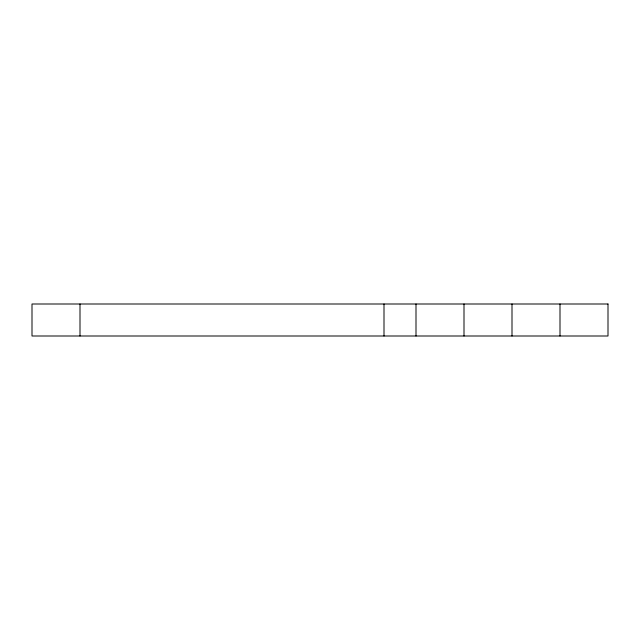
<?xml version="1.0" encoding="UTF-8"?>
<svg xmlns="http://www.w3.org/2000/svg" width="640" height="640" viewBox="0 0 640 640"><rect width="100%" height="100%" fill="white"/><g stroke="black" fill="none" stroke-linecap="round" stroke-linejoin="round"><path stroke-width="0.96" d="M560 304L560 336M512 304L512 336M464 304L464 336M416 304L416 336M384 304L384 336M80 304L80 336M608 304L32 304L32 336L608 336L608 304"/></g></svg>
